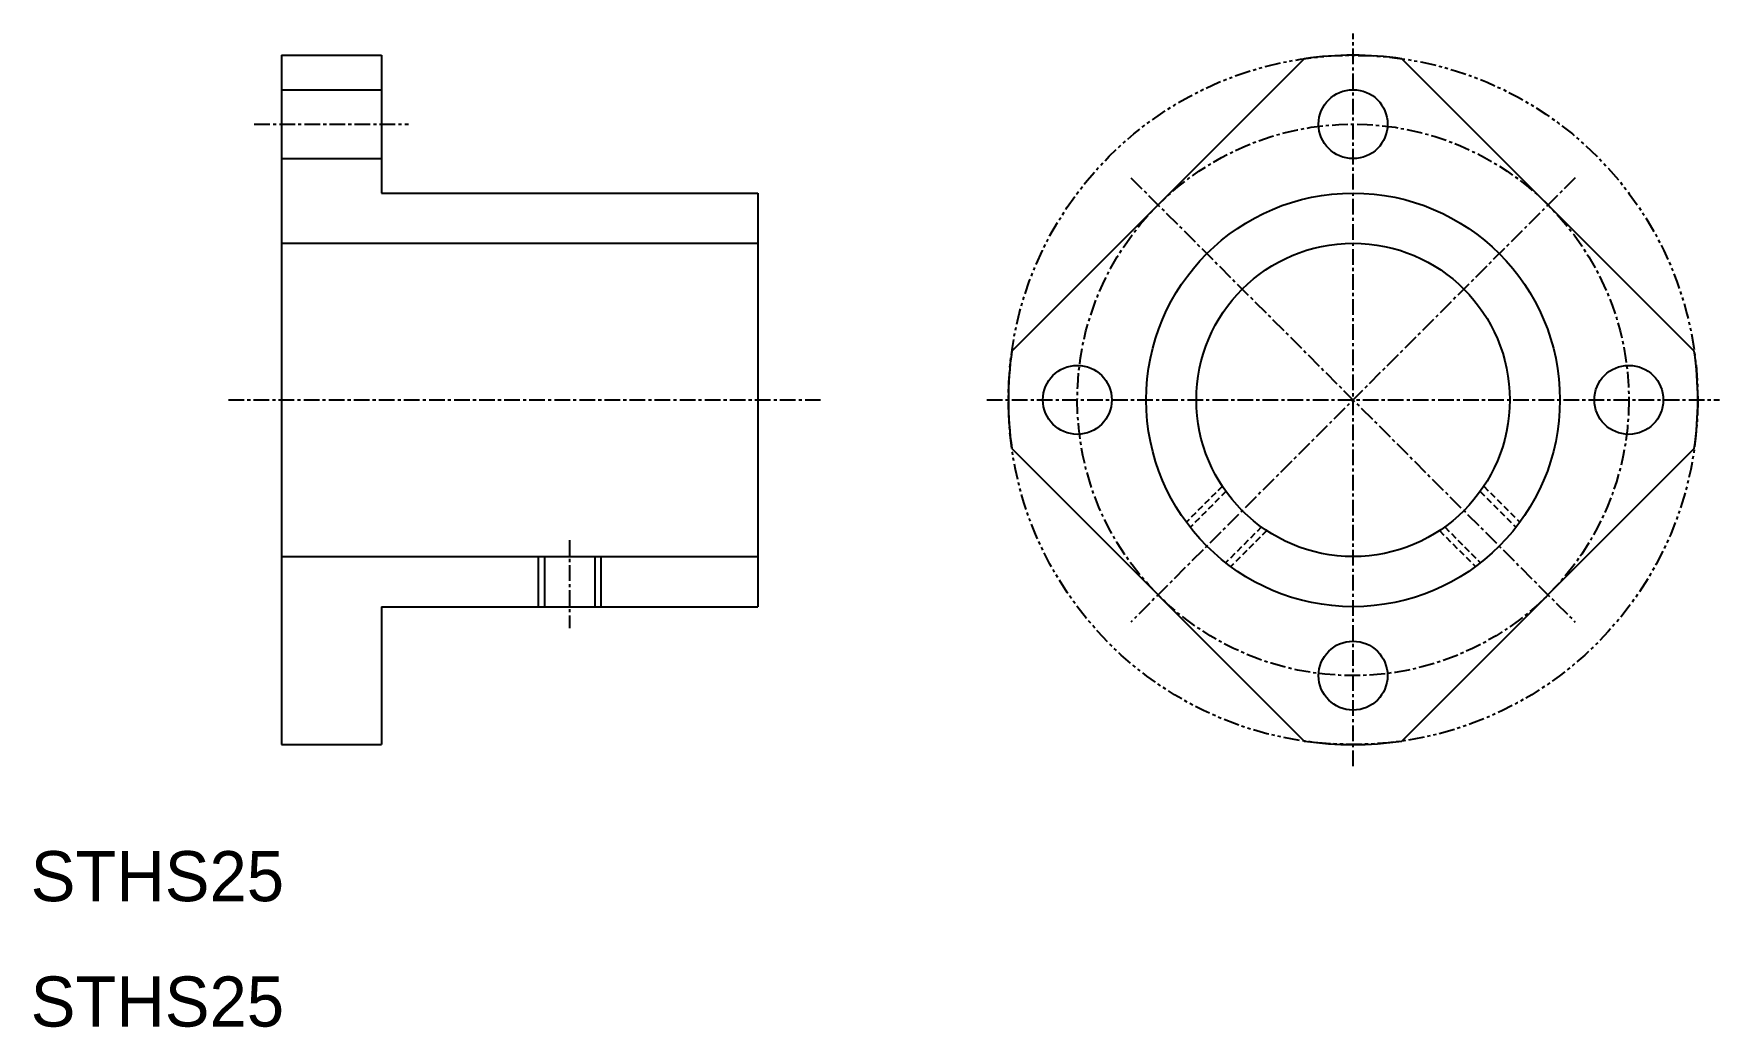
# Model space of a CAD drawing. Extents: x 10 to 145, y 10 to 89.
import ezdxf

# ---------------------------------------------------------------- set-up
doc = ezdxf.new("R2010")
doc.units = 0
for name, pattern in [('CENTER', [2, 1.25, -0.25, 0.25, -0.25]), ('DASHED', [0.75, 0.5, -0.25]), ('PHANTOM', [2.5, 1.25, -0.25, 0.25, -0.25, 0.25, -0.25])]:
    doc.linetypes.add(name, pattern=pattern)
doc.layers.get('0').update_dxf_attribs({"linetype": 'CONTINUOUS'})
doc.layers.add('CENTER', color=1, linetype='CENTER')

msp = doc.modelspace()

# ---------------------------------------------------------------- linework, layer by layer
at = {"color": 7, "linetype": 'CONTINUOUS'}
for p, q in [((30, 87.5), (30, 32.5)), ((30, 87.5), (38, 87.5)), ((38, 87.5), (38, 76.5)), ((111.61, 87.22), (88.28, 63.89)), ((119.39, 87.22), (142.72, 63.89)), ((30, 84.75), (38, 84.75)), ((30, 79.25), (38, 79.25)), ((38, 76.5), (68, 76.5)), ((68, 76.5), (68, 43.5)), ((30, 75.13), (30, 75.13)), ((30, 72.5), (68, 72.5)), ((30, 62.75), (30, 62.75)), ((88.28, 56.11), (111.61, 32.78)), ((142.72, 56.11), (119.39, 32.78)), ((30, 47.5), (68, 47.5)), ((51, 47.5), (51, 43.5)), ((55, 47.5), (55, 43.5)), ((38, 43.5), (68, 43.5)), ((38, 43.5), (38, 32.5)), ((30, 32.5), (38, 32.5))]:
    msp.add_line(p, q, dxfattribs=at)
at = {"color": 3, "linetype": 'DASHED'}
for p, q in [((105.07, 53.11), (102.2, 50.24)), ((105.36, 52.69), (102.5, 49.83)), ((125.64, 52.69), (128.5, 49.83)), ((125.93, 53.11), (128.8, 50.24)), ((108.19, 49.86), (105.33, 47)), ((122.81, 49.86), (125.67, 47)), ((108.61, 49.57), (105.74, 46.7)), ((122.39, 49.57), (125.26, 46.7))]:
    msp.add_line(p, q, dxfattribs=at)
at = {"color": 3, "linetype": 'CONTINUOUS'}
for p, q in [((50.5, 47.5), (50.5, 43.5)), ((55.5, 47.5), (55.5, 43.5))]:
    msp.add_line(p, q, dxfattribs=at)
at = {"color": 3, "linetype": 'PHANTOM'}
msp.add_circle((115.5, 60), 27.5, dxfattribs=at)
at = {"color": 7, "linetype": 'CONTINUOUS'}
for centre, radius in [((115.5, 82), 2.75), ((115.5, 60), 16.5), ((115.5, 60), 12.5), ((93.5, 60), 2.75), ((137.5, 60), 2.75), ((115.5, 38), 2.75)]:
    msp.add_circle(centre, radius, dxfattribs=at)
for start, end in [(81.8699, 98.1301), (171.8699, 188.1301), (351.8699, 8.1301), (261.8699, 278.1301)]:
    msp.add_arc((115.5, 60), 27.5, start, end, dxfattribs=at)
at = {"layer": 'CENTER', "color": 1, "linetype": 'CENTER'}
for p, q in [((115.5, 30.78), (115.5, 89.22)), ((27.84, 82), (40.14, 82)), ((133.23, 77.73), (97.77, 42.27)), ((97.77, 77.73), (133.23, 42.27)), ((25.78, 60), (73, 60)), ((86.28, 60), (144.72, 60)), ((53, 48.81), (53, 41.78))]:
    msp.add_line(p, q, dxfattribs=at)
msp.add_circle((115.5, 60), 22, dxfattribs=at)

# ---------------------------------------------------------------- texts
at = {"color": 7, "linetype": 'CONTINUOUS'}
for p in [(10, 20), (10, 10)]:
    msp.add_text('STHS25', height=4, dxfattribs=at).set_placement(p)

doc.saveas('drawing.dxf')
